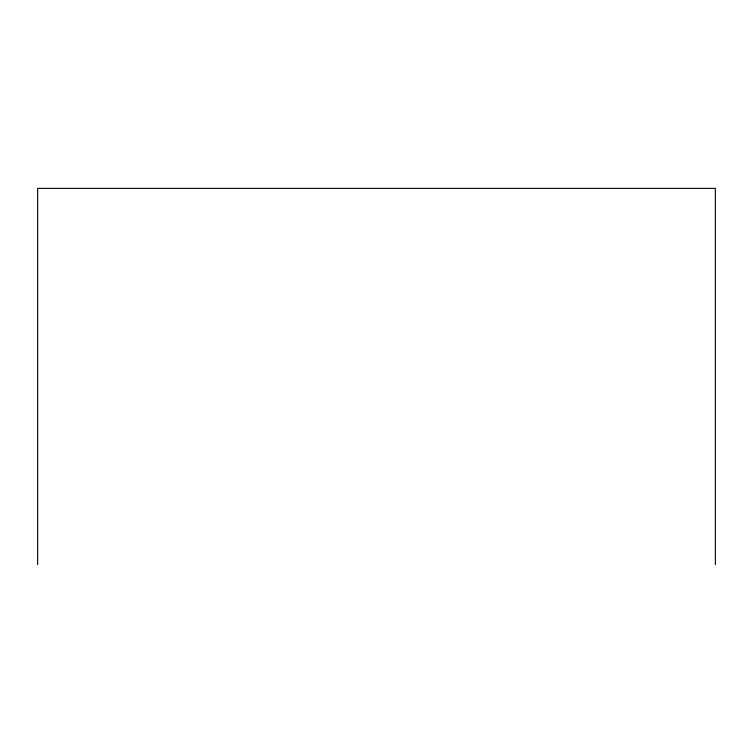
<?xml version="1.0" encoding="UTF-8"?>
<svg xmlns="http://www.w3.org/2000/svg" width="753" height="753" viewBox="0 0 753 753"><rect width="100%" height="100%" fill="white"/><g stroke="black" fill="none" stroke-linecap="round" stroke-linejoin="round"><path stroke-width="1.13" d="M715.35 564.618L715.35 188.382L37.65 188.382L37.65 564.618"/></g></svg>
